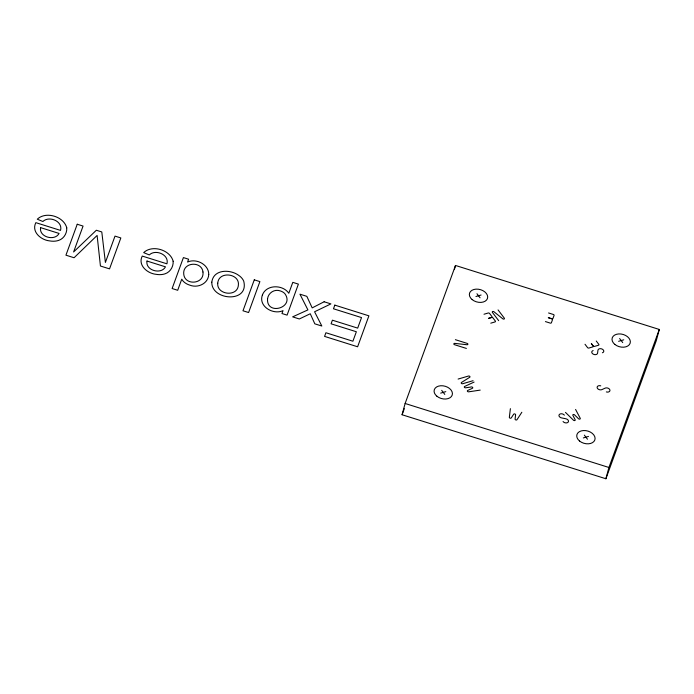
<?xml version="1.0" encoding="UTF-8"?>
<svg xmlns="http://www.w3.org/2000/svg" width="694" height="694" viewBox="0 0 694 694"><rect width="100%" height="100%" fill="white"/><g stroke="black" fill="none" stroke-linecap="round" stroke-linejoin="round"><path stroke-width="1.04" d="M510.385 408.653L509.344 417.32A1.015 0.694 15.1 0 0 511.261 417.918L513.69 414.188A1.015 0.694 15.1 0 1 515.599 414.786L515.078 419.115A1.015 0.694 15.1 0 0 516.987 419.714L521.845 412.253M402.078 414.752L405.123 403.483L455.498 265.464L659.3 329.459L656.264 340.728L605.888 478.747L402.078 414.752L404.307 408.662M454.388 269.558L455.498 265.464M605.888 478.747L608.924 467.478L659.3 329.459M474.106 382.073L464.616 386.471A1.015 0.694 15.1 0 0 465.631 387.807L471.399 386.948A1.015 0.694 15.1 0 1 472.414 388.293L467.669 390.488A1.015 0.694 15.1 0 0 468.684 391.824L480.205 390.106M475.945 296.512L481.081 295.019M483.996 314.235L488.212 313.011A1.006 0.685 15.1 0 1 489.556 313.436L491.925 316.542A1.006 0.685 15.1 0 1 491.586 317.462L488.507 318.373L491.612 317.488A1.006 0.685 15.1 0 1 492.957 317.913L495.325 321.027A1.006 0.685 15.1 0 1 494.987 321.938L490.779 323.17M458.109 379.063L468.502 376.035A1.006 0.685 15.1 0 1 469.717 377.293L461.467 382.472A1.006 0.685 15.1 0 0 462.681 383.73L473.074 380.702M440.681 393.125L445.817 391.633M618.606 341.309L623.741 339.817M583.342 437.923L588.477 436.431M548.572 312.968L553.352 314.469A1.006 0.685 15.1 0 1 554.072 315.414L552.971 318.416A1.006 0.685 15.1 0 1 551.782 318.763L548.277 317.678L551.773 318.789A1.006 0.685 15.1 0 1 552.493 319.743L551.392 322.745A1.006 0.685 15.1 0 1 550.203 323.092L545.423 321.591M455.385 339.687L467.166 343.391A1.006 0.685 15.1 0 1 466.949 344.736L454.822 343.383A1.006 0.685 15.1 0 0 454.605 344.736L466.394 348.431M405.123 403.483L608.924 467.478M565.471 412.392L573.496 420.243A1.015 0.694 15.1 0 0 575.179 419.757L572.854 415.333A1.015 0.694 15.1 0 1 574.537 414.847L578.553 418.777A1.015 0.694 15.1 0 0 580.236 418.282L575.578 409.443M619.621 338.525L622.726 342.602M596.25 340.997L598.792 344.345A1.006 0.685 15.1 0 1 598.462 345.256L594.55 346.401A1.006 0.685 15.1 0 1 593.197 345.976L591.314 343.521L593.162 345.985A1.006 0.685 15.1 0 1 592.823 346.896L588.911 348.041A1.006 0.685 15.1 0 1 587.558 347.616L585.016 344.267M498.066 309.923L504.338 318.182A1.006 0.685 15.1 0 1 502.812 318.832L493.92 311.736A1.006 0.685 15.1 0 0 492.393 312.387L498.665 320.645M476.96 293.727L480.057 297.804M584.365 435.138L587.462 439.215M441.696 390.34L444.793 394.418M593.162 350.548A2.984 2.047 15.1 0 0 593.205 354.148A2.984 2.047 15.1 0 0 597.603 353.003L597.942 350.323A2.984 2.047 15.1 0 1 602.349 349.177A2.984 2.047 15.1 0 1 602.392 352.769M600.744 385.838A2.984 2.047 15.1 0 0 597.204 387.903A2.984 2.047 15.1 0 0 602.062 389.551L605.012 388.198A2.984 2.047 15.1 0 1 609.87 389.846A2.984 2.047 15.1 0 1 606.33 391.919M564.387 415.151A2.984 2.047 15.1 0 0 559.338 414.483A2.984 2.047 15.1 0 0 561.802 417.962L565.645 418.725A2.984 2.047 15.1 0 1 568.108 422.204A2.984 2.047 15.1 0 1 563.06 421.536M211.809 282.163C211.314 300.58 249.363 303.287 243.733 281.191A14.591 10.002 15.1 0 0 238.346 275.11C229.783 269.116 213.37 269.237 211.809 282.163M66.754 227.823C67.162 233.219 63.813 238.805 58.539 240.436A14.739 10.115 15.1 0 1 49.578 240.887C41.059 240.055 31.143 231.857 35.845 222.661L60.534 230.408C63.111 221.195 49.022 215.452 42.898 221.507L37.285 219.2C45.917 210.959 63.813 216.476 66.754 227.823M173.153 261.23C173.561 266.626 170.203 272.213 164.938 273.852A14.739 10.115 15.1 0 1 155.977 274.303C147.449 273.471 137.542 265.273 142.244 256.069L166.924 263.815C169.501 254.603 155.421 248.86 149.297 254.924L143.684 252.616C152.316 244.366 170.212 249.892 173.153 261.23M217.751 283.178C216.467 294.811 237.53 297.457 238.38 285.087C239.829 273.349 218.575 270.738 217.751 283.178M40.599 227.632C38.786 237.036 54.791 241.495 59.077 233.436L40.599 227.632M146.998 261.039C145.185 270.452 161.182 274.902 165.476 266.843L146.998 261.039M202.969 272.005C204.504 284.245 184.864 285.893 183.754 274.251C182.305 262.124 201.65 260.571 202.969 272.005M267.528 298.941C266.496 315.996 295.002 307.642 284.852 293.657A8.024 5.5 15.1 0 0 280.376 290.951C274.624 288.713 268.162 292.842 267.528 298.941M208.755 274.399C208.295 283.655 197.79 288.409 189.757 285.13A11.555 7.92 15.1 0 1 182.973 280.949L181.75 279.179L177.699 290.283L172.121 288.531L183.407 257.587L188.612 259.218L187.58 262.046C196.133 258.055 208.851 264.44 208.755 274.399M262.375 295.063C258.142 306.514 273.488 315.215 283.031 310.608L281.972 313.523L287.082 315.128L298.394 284.115L292.79 282.354L288.808 293.267C282.883 284.445 266.305 284.271 262.375 295.063M77.234 224.24L65.939 255.184L74.076 257.743L97.108 235.448L100.439 266.019L109.539 268.873L120.834 237.938L115.004 236.107L105.393 262.445L101.792 231.952L96.336 230.243L73.607 251.974L83.063 226.071L77.234 224.24M254.282 279.838L242.987 310.782L248.599 312.543L259.886 281.599L254.282 279.838M334.812 305.126L333.476 308.778L361.531 317.583L357.679 328.123L332.409 320.186L331.081 323.812L356.36 331.749L352.899 341.222L325.911 332.747L324.575 336.399L357.61 346.774L368.904 315.831L334.812 305.126M324.124 301.769L312.196 307.884L306.826 296.338L299.938 294.178L307.919 309.906L292.625 316.863L299.331 318.971L310.27 313.749L314.816 323.838L321.834 326.033L314.573 311.762L330.917 303.903L324.124 301.769M614.806 344.389A9.352 6.42 15.1 0 0 630.091 343.365A9.352 6.42 15.1 0 0 618.623 333.935A9.352 6.42 15.1 0 0 614.806 344.389M579.542 441.011A9.352 6.42 15.1 0 0 594.827 439.979A9.352 6.42 15.1 0 0 583.359 430.549A9.352 6.42 15.1 0 0 579.542 441.011M472.146 299.591A9.352 6.42 15.1 0 0 487.431 298.567A9.352 6.42 15.1 0 0 475.963 289.138A9.352 6.42 15.1 0 0 472.146 299.591M436.882 396.213A9.352 6.42 15.1 0 0 452.167 395.181A9.352 6.42 15.1 0 0 440.699 385.751A9.352 6.42 15.1 0 0 436.882 396.213"/></g></svg>
